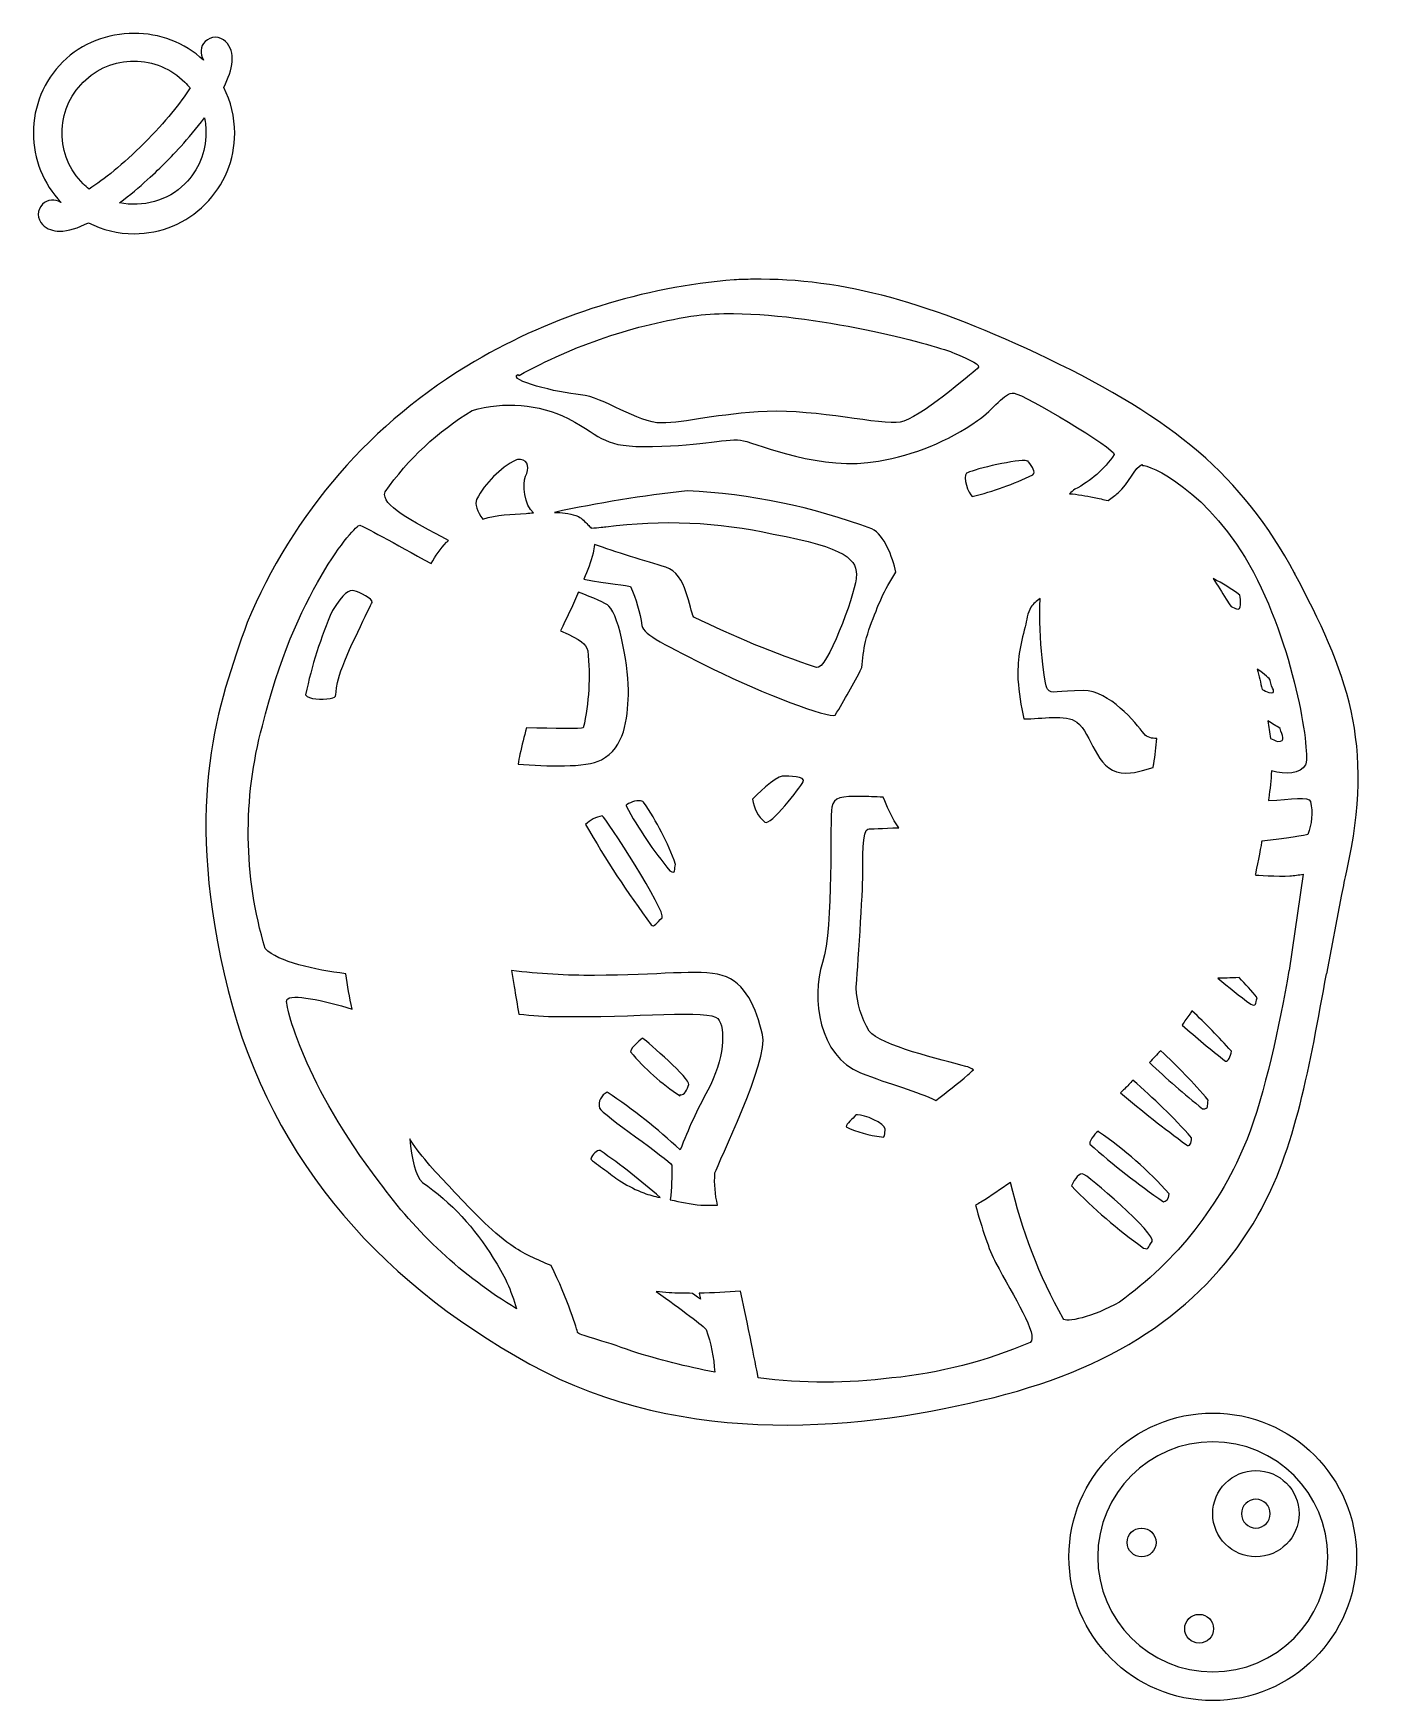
# Model space of a CAD drawing. Extents: x 58 to 418, y 24 to 472.
import ezdxf

# ---------------------------------------------------------------- set-up
doc = ezdxf.new("R2010")
doc.units = 0
doc.layers.add('Ebene_1', color=7, linetype='CONTINUOUS')

msp = doc.modelspace()

# ---------------------------------------------------------------- linework, layer by layer
at = {"layer": 'Ebene_1', "color": 7}
for points in [[(84.652366, 471.951136)], [(84.654317, 464.484342)], [(103.542983, 449.240207)], [(250.80078, 405.89062)], [(245.69141, 396.66992)], [(321.03125, 375.29297)], [(188.45898, 357.46289)], [(323.97852, 357.16992)], [(233.23047, 349.0625)], [(374.45508, 325.47852)], [(143.75391, 322.21484)], [(203.99414, 321.84961)], [(327.99219, 320.14844)], [(386.34766, 301.19531)], [(389.20117, 287.25781)], [(258.71484, 272.42188)], [(220.3125, 265.83594)], [(280.41797, 266.9668)], [(210.41211, 261.75781)], [(186.00586, 220.2207)], [(381.49219, 218.29883)], [(368.79102, 209.41797)], [(221.26172, 202.04492)], [(360.39453, 198.67578)], [(352.92773, 190.76367)], [(278.93359, 181.49609)], [(209.85352, 171.84766)], [(339.32422, 165.64648)], [(374.38382, 93.631406)], [(385.972519, 78.178841)], [(355.294523, 62.727134)], [(385.972519, 62.727243)], [(370.747093, 39.548762)], [(374.38382, 24.095348)]]:
    msp.add_lwpolyline(points, close=True, dxfattribs=at)
for points in [[(187.7168, 380.31445), (188.08789, 380.06641)], [(355.32227, 356.13281), (355.50781, 355.88477)], [(396.24609, 327.05078), (396.43359, 326.80273)], [(278.61914, 325.6875), (278.61914, 325.43945)], [(398.62305, 246.11523), (394.94727, 220.23828)], [(404.92383, 219.3457), (405.05859, 219.35938), (409.05859, 240.66992)], [(231.30859, 186.54297), (231.30859, 186.91406)], [(343.72656, 176.86914), (343.72656, 177.05469), (343.72656, 177.05469)], [(355.219159, 70.452936), (355.294523, 70.452936)], [(370.671729, 47.274564), (370.747093, 47.274564)]]:
    msp.add_lwpolyline(points, dxfattribs=at)
for points in [[(84.652366, 471.951136), (77.646879, 471.951136), (70.643036, 469.396883), (65.535182, 464.28903)], [(103.292982, 464.718717), (98.229438, 469.525542), (91.448281, 471.951136), (84.652366, 471.951136)], [(106.504896, 470.89151), (105.480332, 470.89151), (104.497758, 470.484378), (103.773453, 469.759731)], [(109.23634, 469.759731), (108.512034, 470.484378), (107.52946, 470.89151), (106.504896, 470.89151)], [(103.773453, 469.759731), (102.453215, 468.445583), (102.26244, 466.375026), (103.320325, 464.841764)], [(108.746105, 457.435517), (111.196935, 462.316812), (112.084702, 466.911725), (109.23634, 469.759731)], [(65.535182, 464.28903), (60.42685, 459.188423), (57.611359, 452.398091), (57.611359, 445.169896)], [(70.998074, 458.826141), (74.641639, 462.477438), (79.493805, 464.484342), (84.654317, 464.484342)], [(84.654317, 464.484342), (89.779289, 464.497316), (94.696559, 462.45994), (98.310561, 458.826141)], [(103.320325, 464.841764), (103.318523, 464.810467), (103.296223, 464.75201), (103.292982, 464.718717)], [(65.339873, 445.169896), (65.339873, 450.331374), (67.346778, 455.181608), (70.998074, 458.826141)], [(99.712906, 457.271454), (97.147807, 453.313776), (93.150397, 448.203084), (87.386739, 442.439426)], [(98.310561, 458.826141), (98.805942, 458.333807), (99.274086, 457.814807), (99.712906, 457.271454)], [(111.693373, 445.169896), (111.693373, 449.509218), (110.661883, 453.682607), (108.746105, 457.435517)], [(92.847674, 436.976539), (94.616091, 438.744956), (99.349964, 443.631804), (103.542983, 449.240207)], [(103.542983, 449.240207), (103.829535, 447.902483), (103.972272, 446.537962), (103.968762, 445.169896)], [(57.611359, 445.169896), (57.611359, 438.16555), (60.279812, 431.579359), (65.101591, 426.527323)], [(70.998074, 431.513652), (67.364184, 435.127593), (65.326791, 440.044903), (65.339873, 445.169896)], [(103.968762, 445.169896), (103.968762, 440.017114), (101.954131, 435.164948), (98.310561, 431.513652)], [(103.771501, 426.050761), (108.879833, 431.159098), (111.693373, 437.949429), (111.693373, 445.169896)], [(87.386739, 442.439426), (81.629743, 436.68643), (76.526822, 432.689286), (72.574244, 430.123028)], [(80.759789, 426.415997), (86.294943, 430.57529), (91.097393, 435.226258), (92.847674, 436.976539)], [(72.574244, 430.123028), (72.026848, 430.554908), (71.498009, 431.013181), (70.998074, 431.513652)], [(98.310561, 431.513652), (93.709628, 426.908454), (86.954028, 425.213657), (80.759789, 426.415997)], [(60.072295, 426.050761), (59.347648, 425.326455), (58.940517, 424.343881), (58.940517, 423.319317)], [(64.992216, 426.503888), (63.457612, 427.559271), (61.388317, 427.368688), (60.072295, 426.050761)], [(65.101591, 426.527323), (65.072238, 426.524579), (65.019985, 426.505492), (64.992216, 426.503888)], [(84.654317, 418.128889), (91.874785, 418.128889), (98.66413, 420.94339), (103.771501, 426.050761)], [(58.940517, 423.319317), (58.940517, 422.294753), (59.347648, 421.312179), (60.072295, 420.587874)], [(64.689479, 418.808578), (66.993504, 418.808578), (69.650233, 419.696112), (72.39651, 421.076157)], [(72.39651, 421.076157), (76.149943, 419.160828), (80.320242, 418.128889), (84.654317, 418.128889)], [(60.072295, 420.587874), (61.317737, 419.343398), (62.89427, 418.808578), (64.689479, 418.808578)], [(245.87891, 405.73828), (221.282867, 403.746079), (197.446052, 396.266542), (176.12109, 383.84961)], [(250.80078, 405.89062), (249.16605, 405.87026), (247.52596, 405.81967), (245.87891, 405.73828)], [(330.14648, 384.53125), (298.75541, 399.58733), (275.32166, 406.19627), (250.80078, 405.89062)], [(188.08789, 380.06641), (202.892725, 388.243662), (219.042047, 393.704161), (235.77148, 396.18945)], [(235.77148, 396.18945), (238.87184, 396.55375), (242.21247, 396.69826), (245.69141, 396.66992)], [(245.69141, 396.66992), (270.04395, 396.47155), (301.22073, 387.76397), (304.91016, 386.08203)], [(304.91016, 386.08203), (309.12663, 384.1598), (312.66151, 382.98087), (311.11133, 381.80273)], [(176.12109, 383.84961), (148.679974, 367.706045), (127.240804, 343.067212), (115.04492, 313.6582)], [(311.11133, 381.80273), (309.56115, 380.62461), (295.42297, 368.28656), (290.40039, 367.48047)], [(396.43359, 326.80273), (382.23398, 353.15575), (363.6303, 368.47142), (330.14648, 384.53125)], [(204.58203, 374.85742), (198.38133, 375.41548), (184.80246, 378.76427), (187.7168, 380.31445)], [(175.50195, 370.64258), (184.065327, 373.152866), (193.255101, 372.401372), (201.29688, 368.5332)], [(226.28516, 367.29297), (219.89842, 367.29297), (210.78275, 374.29935), (204.58203, 374.85742)], [(311.17383, 367.91406), (315.63832, 370.8284), (318.30293, 375.66501), (321.03125, 375.29297)], [(321.03125, 375.29297), (323.75957, 374.92092), (348.37741, 360.34901), (347.94336, 358.79883)], [(152.0625, 348.75391), (158.257271, 357.610481), (166.242708, 365.067592), (175.50195, 370.64258)], [(201.29688, 368.5332), (211.34201, 363.07659), (210.22612, 360.78273), (223.92969, 360.96875)], [(254.74609, 370.39453), (241.53859, 369.83646), (232.67189, 367.29297), (226.28516, 367.29297)], [(290.40039, 367.48047), (285.37782, 366.67438), (267.9536, 370.95259), (254.74609, 370.39453)], [(284.63477, 357.0625), (294.182188, 358.646443), (303.251827, 362.354929), (311.17383, 367.91406)], [(223.92969, 360.96875), (237.63324, 361.15477), (244.32891, 363.44964), (248.35938, 362.51953)], [(248.35938, 362.51953), (252.38982, 361.58943), (269.50503, 354.14816), (284.63477, 357.0625)], [(347.94336, 358.79883), (345.259494, 354.845357), (341.609407, 351.643717), (337.33984, 349.49805)], [(187.34375, 357.43359), (182.810615, 355.014511), (179.098769, 351.302665), (176.67969, 346.76953)], [(188.45898, 357.46289), (188.13393, 357.49547), (187.7623, 357.48785), (187.34375, 357.43359)], [(189.82422, 352.9707), (190.80083, 355.03245), (190.73435, 357.23485), (188.45898, 357.46289)], [(323.97852, 357.16992), (320.48747, 357.38356), (309.12591, 354.53498), (308.25781, 353.77539)], [(324.93945, 356.87695), (324.81544, 357.04747), (324.47724, 357.1394), (323.97852, 357.16992)], [(326.05469, 353.4043), (326.92279, 354.14838), (325.86956, 355.51279), (324.93945, 356.87695)], [(348.93555, 348.50586), (351.84987, 351.04815), (353.58607, 355.51274), (355.32227, 356.13281)], [(355.50781, 355.88477), (356.80996, 356.31882), (373.73868, 349.2503), (385.33398, 327.17578)], [(191.93945, 343.15039), (189.54342, 345.07433), (188.89246, 351.00368), (189.82422, 352.9707)], [(308.25781, 353.77539), (307.26569, 352.90729), (308.63045, 348.19624), (309.80859, 347.57617)], [(309.80859, 347.57617), (315.435751, 348.868313), (320.889375, 350.824748), (326.05469, 353.4043)], [(337.33984, 349.49805), (336.842629, 349.10454), (336.353595, 348.700808), (335.87305, 348.28711)], [(169.13281, 335.73633), (159.13129, 341.00679), (150.93929, 345.20693), (152.0625, 348.75391)], [(176.67969, 346.76953), (176.11014, 345.49373), (176.81379, 343.57549), (178.3125, 341.41797)], [(233.23047, 349.0625), (221.243513, 347.759205), (209.333243, 345.82751), (197.54883, 343.27539)], [(282.83594, 338.83203), (266.932236, 344.797007), (250.196501, 348.24853), (233.23047, 349.0625)], [(335.87305, 348.28711), (338.09947, 348.14438), (340.30565, 347.7273), (342.49219, 347.28125)], [(342.49219, 347.28125), (343.75121, 347.02442), (345.01141, 346.75622), (346.25977, 346.44336)], [(346.25977, 346.44336), (347.31967, 347.20889), (348.24102, 347.89999), (348.93555, 348.50586)], [(178.3125, 341.41797), (178.32696, 341.42327), (178.34101, 341.43027), (178.35547, 341.43555)], [(178.35547, 341.43555), (182.0229, 342.77314), (186.07065, 342.68212), (189.96094, 343.00586)], [(189.96094, 343.00586), (190.6185, 343.06057), (191.2798, 343.0994), (191.93945, 343.15039)], [(197.54883, 343.27539), (197.78221, 343.26295), (198.01693, 343.28661), (198.25, 343.26758)], [(198.25, 343.26758), (200.20034, 343.10831), (202.25042, 342.98947), (204.00977, 342.13281)], [(204.00977, 342.13281), (205.01078, 341.64539), (205.76638, 340.7528), (206.53906, 339.95117)], [(211.3418, 339.39062), (226.323678, 341.389089), (241.540226, 340.738568), (256.29688, 337.46875)], [(119.13672, 285.93945), (127.63169, 321.22149), (143.94053, 340.01024), (145.30469, 339.82422)], [(145.30469, 339.82422), (145.99301, 339.73036), (154.51646, 334.99274), (164.46094, 329.52734)], [(206.53906, 339.95117), (206.83536, 339.64377), (207.16438, 339.34479), (207.46484, 339.02734)], [(207.46484, 339.02734), (209.28348, 339.20897), (211.3418, 339.39063), (211.3418, 339.39062)], [(256.29688, 337.46875), (276.07713, 333.81033), (279.1772, 330.52406), (278.61914, 325.6875)], [(289.30469, 327.23242), (288.28997, 331.39366), (286.21851, 337.1633), (282.83594, 338.83203)], [(164.46094, 329.52734), (165.63963, 331.58493), (166.92821, 333.55777), (168.58203, 335.24023)], [(168.58203, 335.24023), (168.75457, 335.41576), (168.95438, 335.56596), (169.13281, 335.73633)], [(207.93555, 332.35938), (207.41243, 329.93957), (206.48347, 327.63735), (205.49805, 325.35352)], [(208.36719, 334.61328), (208.24883, 333.8543), (208.0936, 333.09048), (207.93555, 332.35938)], [(227.46289, 328.53906), (222.47862, 330.03971), (213.51249, 332.83053), (208.36719, 334.61328)], [(235.02734, 315.14453), (233.6632, 317.12876), (233.22954, 326.80286), (227.46289, 328.53906)], [(287.08203, 323.63477), (287.76883, 324.86449), (288.5146, 326.06378), (289.30469, 327.23242)], [(385.33398, 327.17578), (396.92931, 305.10126), (400.6493, 277.94123), (399.28516, 275.46094)], [(410.38477, 247), (418.13565, 281.28991), (410.38371, 300.69778), (396.24609, 327.05078)], [(143.75391, 322.21484), (142.38975, 322.58689), (141.02614, 321.59388), (137.92578, 316.94336)], [(205.49805, 325.35352), (211.74233, 324.15223), (217.3328, 323.63502), (217.97656, 323.33008)], [(217.97656, 323.33008), (219.501047, 320.001753), (220.544689, 316.473624), (221.07617, 312.85156)], [(278.61914, 325.43945), (277.99907, 320.60291), (270.68144, 300.63483), (267.95312, 301.62695)], [(283.93945, 316.74023), (284.875, 319.08622), (285.85052, 321.4297), (287.08203, 323.63477)], [(374.45508, 325.47852), (375.6761, 323.66688), (376.84912, 321.82237), (378.00586, 319.96875)], [(381.67578, 321.03711), (379.415628, 322.743881), (376.99777, 324.231091), (374.45508, 325.47852)], [(139.84766, 299.51953), (141.58384, 305.34821), (148.21779, 318.12117), (148.58984, 319.11328)], [(148.58984, 319.11328), (148.96188, 320.1054), (145.11804, 321.8428), (143.75391, 322.21484)], [(203.74805, 321.27734), (202.37709, 317.96309), (200.77085, 314.74811), (199.23633, 311.50391)], [(203.99414, 321.84961), (203.91342, 321.6588), (203.82713, 321.46852), (203.74805, 321.27734)], [(212.20898, 318.12109), (211.35731, 318.91841), (208.08268, 320.28242), (203.99414, 321.84961)], [(217.41797, 294.31055), (217.60399, 300.9453), (215.12332, 315.39279), (212.20898, 318.12109)], [(327.99219, 320.14844), (327.06447, 319.46417), (326.17621, 318.74103), (325.5625, 317.78711)], [(329.96094, 295.79883), (329.24546, 296.74025), (327.57733, 309.17255), (327.99219, 320.14844)], [(378.00586, 319.96875), (378.42694, 319.29399), (378.87406, 318.6322), (379.31445, 317.9668)], [(380.74414, 317.37695), (382.29432, 316.63287), (381.8618, 319.85897), (381.67578, 321.03711)], [(115.04492, 313.6582), (107.10802, 291.39768), (98.178531, 266.78063), (108.84375, 219.2832)], [(137.92578, 316.94336), (134.775354, 309.659302), (132.365442, 302.076882), (130.73242, 294.31055)], [(267.95312, 301.62695), (256.680947, 305.372655), (245.67973, 309.889172), (235.02734, 315.14453)], [(281.14844, 308.625), (281.7905, 311.4126), (282.87983, 314.08315), (283.93945, 316.74023)], [(325.5625, 317.78711), (324.5769, 316.25516), (324.44945, 314.31602), (323.99219, 312.55273)], [(379.31445, 317.9668), (379.60676, 317.84219), (380.61417, 317.43934), (380.74414, 317.37695)], [(199.23633, 311.50391), (205.14641, 308.68642), (205.79928, 308.1587), (206.50391, 306.0918)], [(221.07617, 312.85156), (221.63423, 310.30928), (227.27685, 307.64209), (240.23633, 301.19336)], [(323.99219, 312.55273), (323.37916, 310.18877), (322.74577, 307.81707), (322.42188, 305.39648)], [(206.50391, 306.0918), (207.261686, 299.171236), (206.86368, 292.172839), (205.32617, 285.38281)], [(280.11719, 301.57031), (280.32617, 303.94378), (280.61495, 306.3088), (281.14844, 308.625)], [(322.42188, 305.39648), (322.11287, 303.08734), (321.94059, 300.74202), (322.07227, 298.41602)], [(240.23633, 301.19336), (253.19582, 294.74464), (271.24036, 287.86286), (272.97656, 288.79297)], [(272.97656, 288.79297), (275.526635, 292.954907), (277.908759, 297.217446), (280.11719, 301.57031)], [(386.34766, 301.19531), (386.79997, 299.36995), (387.23322, 297.53987), (387.63086, 295.70117)], [(389.79883, 298.15625), (389.74259, 298.63425), (388.33342, 299.78362), (386.34766, 301.19531)], [(137.36719, 293.31836), (139.72347, 293.6904), (138.11146, 293.69087), (139.84766, 299.51953)], [(322.07227, 298.41602), (322.27364, 294.85906), (322.85723, 291.32596), (323.63477, 287.8418)], [(339.63477, 295.42773), (332.62796, 295.42773), (331.13907, 294.24865), (329.96094, 295.79883)], [(387.63086, 295.70117), (388.227696, 295.420665), (388.826011, 295.143318), (389.42578, 294.86914)], [(389.42578, 294.86914), (391.96807, 294.4971), (390.04686, 296.04801), (389.79883, 298.15625)], [(130.73242, 294.31055), (131.53852, 292.94639), (135.01092, 292.94632), (137.36719, 293.31836)], [(210.22461, 276.82422), (216.42531, 280.1106), (217.23194, 287.67578), (217.41797, 294.31055)], [(355.94141, 283.83203), (353.64715, 286.74637), (346.64156, 295.42773), (339.63477, 295.42773)], [(323.63477, 287.8418), (328.45621, 287.71141), (334.88557, 289.21411), (337.89844, 286.93164)], [(337.89844, 286.93164), (341.99089, 283.83128), (342.9214, 274.1596), (349.74219, 273.35352)], [(389.20117, 287.25781), (389.44626, 285.69853), (389.68993, 284.13644), (389.88086, 282.56836)], [(392.52734, 285.19531), (391.427192, 285.896543), (390.318383, 286.584096), (389.20117, 287.25781)], [(119.88086, 226.10352), (114.082214, 245.592901), (113.824545, 266.311891), (119.13672, 285.93945)], [(190.05469, 285.41211), (189.4257, 283.06714), (188.83555, 280.71245), (188.30273, 278.3457)], [(205.32617, 285.38281), (204.71721, 285.07833), (197.54863, 285.26367), (190.05469, 285.41211)], [(359.36523, 282.55859), (357.98763, 282.51003), (356.76164, 282.79011), (355.94141, 283.83203)], [(358.54688, 275.72852), (358.92374, 277.98839), (359.1856, 280.27057), (359.36523, 282.55859)], [(389.88086, 282.56836), (390.513804, 282.283838), (391.147923, 282.001936), (391.7832, 281.72266)], [(391.7832, 281.72266), (394.26349, 281.72266), (392.89938, 283.45911), (392.52734, 285.19531)], [(188.30273, 278.3457), (188.10029, 277.44644), (187.98844, 276.52911), (187.80859, 275.625)], [(187.80859, 275.625), (195.45479, 275.15945), (205.93878, 274.55273), (210.22461, 276.82422)], [(349.74219, 273.35352), (353.36399, 272.92549), (355.86631, 274.1341), (358.3457, 274.74414)], [(358.3457, 274.74414), (358.40479, 275.07373), (358.49184, 275.39848), (358.54688, 275.72852)], [(390.16406, 273.83594), (390.01338, 271.37749), (389.74373, 268.92247), (389.4375, 266.47852)], [(399.28516, 275.46094), (397.96338, 273.05771), (393.96484, 272.78103), (390.16406, 273.83594)], [(258.71484, 272.42188), (256.97866, 272.42188), (251.27339, 266.90474), (250.77734, 266.22266)], [(254.06445, 260.02148), (255.61463, 259.02938), (263.55133, 269.32287), (264.35742, 270.87305)], [(264.35742, 270.87305), (265.16352, 272.42323), (260.57505, 272.42187), (258.71484, 272.42188)], [(220.3125, 265.83594), (218.8098, 265.85338), (216.70582, 264.84237), (216.79883, 264.42383)], [(216.79883, 264.42383), (220.155769, 258.250119), (224.101172, 252.415083), (228.58008, 247)], [(221.50977, 265.41602), (221.24624, 265.71055), (220.8134, 265.83012), (220.3125, 265.83594)], [(230.12891, 248.73633), (227.971647, 254.637847), (225.075552, 260.242347), (221.50977, 265.41602)], [(250.77734, 266.22266), (251.112721, 263.834338), (252.276097, 261.639613), (254.06445, 260.02148)], [(280.41797, 266.9668), (274.40327, 266.9668), (272.66693, 266.96512), (272.04688, 264.05078)], [(285.88867, 266.75391), (283.8052, 266.84591), (281.39723, 266.9668), (280.41797, 266.9668)], [(289.34961, 259.58398), (287.97984, 261.85721), (286.895, 264.29248), (285.88867, 266.75391)], [(389.3418, 265.84375), (395.50286, 266.28846), (400.24982, 267.01889), (400.64844, 265.60156)], [(389.4375, 266.47852), (389.41089, 266.26613), (389.36971, 266.05595), (389.3418, 265.84375)], [(400.64844, 265.60156), (401.284027, 262.637516), (401.025727, 259.551523), (399.90625, 256.73438)], [(210.41211, 261.75781), (208.711198, 261.466233), (207.147347, 260.640525), (205.94727, 259.40039)], [(226.4707, 234.41211), (227.83485, 235.77627), (211.1562, 261.50978), (210.41211, 261.75781)], [(272.04688, 264.05078), (271.4268, 261.13645), (272.66675, 231.9319), (269.56641, 222.38281)], [(205.94727, 259.40039), (211.29188, 250.097445), (217.171542, 241.112305), (223.55664, 232.49023)], [(280.35547, 244.83008), (280.35547, 250.03867), (280.35459, 258.22266), (281.71875, 258.22266)], [(281.71875, 258.22266), (282.35797, 258.22266), (285.67126, 258.41632), (290.04102, 258.55664)], [(290.04102, 258.55664), (289.82147, 258.90608), (289.56235, 259.23092), (289.34961, 259.58398)], [(399.90625, 256.73438), (399.52715, 256.49744), (394.02948, 255.7556), (387.54492, 254.94727)], [(387.34375, 253.82617), (386.8617, 251.17118), (385.77344, 245.88477), (385.77344, 245.88477)], [(387.54492, 254.94727), (387.47679, 254.57388), (387.41154, 254.19955), (387.34375, 253.82617)], [(228.58008, 247), (230.37829, 245.82186), (229.57085, 247.6202), (230.12891, 248.73633)], [(409.05859, 240.66992), (409.49934, 242.78092), (409.90696, 244.88617), (410.38477, 247)], [(278.61914, 215.5625), (278.61914, 215.5625), (280.35547, 239.62148), (280.35547, 244.83008)], [(385.77344, 245.88477), (385.77344, 245.88477), (392.00099, 245.44999), (395.10938, 245.62305)], [(395.10938, 245.62305), (396.29019, 245.68879), (397.45647, 245.91068), (398.62305, 246.11523)], [(223.55664, 232.49023), (224.36273, 231.68416), (225.10654, 233.04796), (226.4707, 234.41211)], [(141.51562, 219.34961), (133.19779, 220.38458), (123.38982, 222.48929), (119.88086, 226.10352)], [(186.00586, 220.2207), (186.25477, 218.79965), (186.49648, 217.37561), (186.73242, 215.95508)], [(208.30273, 218.91016), (200.849942, 218.865234), (193.402067, 219.302997), (186.00586, 220.2207)], [(242.59375, 218.91016), (236.20703, 220.64634), (225.54071, 218.91016), (208.30273, 218.91016)], [(269.56641, 222.38281), (266.46605, 212.83372), (268.5736, 197.20866), (279.79688, 192.74414)], [(394.85156, 220.20703), (392.26742, 205.4529), (388.40508, 187.13274), (383.59766, 174.94727)], [(394.94727, 220.23828), (394.91472, 220.22973), (394.88413, 220.21553), (394.85156, 220.20703)], [(108.84375, 219.2832), (119.50897, 171.78579), (149.14913, 137.55686), (191.00391, 114.49023)], [(143.20898, 209.86914), (142.50685, 212.999), (141.98425, 216.16848), (141.51562, 219.34961)], [(186.73242, 215.95508), (187.14463, 213.47333), (187.56266, 210.98891), (188.03906, 208.51758)], [(253.44336, 203.03711), (251.70715, 210.04391), (248.98047, 217.17395), (242.59375, 218.91016)], [(282.0918, 203.9668), (279.994363, 207.485922), (278.801282, 211.469789), (278.61914, 215.5625)], [(381.49219, 218.29883), (379.04757, 218.20085), (377.16125, 218.14874), (375.7832, 218.14648)], [(375.7832, 218.14648), (378.623139, 215.699664), (381.561097, 213.368978), (384.58984, 211.16016)], [(386.32617, 212.89648), (384.795606, 214.76793), (383.18269, 216.570489), (381.49219, 218.29883)], [(386.51172, 154.42188), (396.54104, 171.9506), (400.50825, 194.92933), (404.92383, 219.3457)], [(150.51172, 163.47656), (130.73146, 189.08549), (124.96492, 211.15976), (125.70898, 212.33789)], [(125.70898, 212.33789), (126.63815, 214.14731), (135.86687, 212.1374), (143.20898, 209.86914)], [(384.58984, 211.16016), (386.14002, 210.60209), (385.7681, 211.1603), (386.32617, 212.89648)], [(188.03906, 208.51758), (191.551224, 208.065585), (195.089805, 207.850256), (198.63086, 207.87305)], [(198.63086, 207.87305), (219.15521, 207.50101), (239.30631, 209.79474), (241.47656, 207.31445)], [(241.47656, 207.31445), (243.64681, 204.83418), (243.21255, 196.27673), (238.74805, 188.0918)], [(368.23438, 208.53711), (367.55199, 207.53673), (366.84114, 206.55471), (366.12891, 205.57422)], [(368.79102, 209.41797), (368.61818, 209.15548), (368.39094, 208.76665), (368.23438, 208.53711)], [(379.38086, 198.57227), (376.008161, 202.33777), (372.474944, 205.956353), (368.79102, 209.41797)], [(221.26172, 202.04492), (221.26172, 202.04492), (218.16258, 199.68887), (217.97656, 198.38672)], [(233.66406, 189.64258), (234.09811, 191.00674), (222.8119, 200.86678), (221.26172, 202.04492)], [(240.66992, 165.83203), (241.47602, 168.37432), (255.17956, 196.03032), (253.44336, 203.03711)], [(308.07227, 194.47852), (301.4995, 196.2147), (285.19214, 200.06035), (282.0918, 203.9668)], [(366.12891, 205.57422), (369.933032, 202.216681), (373.83511, 198.971788), (377.83008, 195.84375)], [(217.97656, 198.38672), (221.832858, 193.823063), (226.322372, 189.834722), (231.30859, 186.54297)], [(360.39453, 198.67578), (359.38165, 197.62923), (358.38669, 196.56661), (357.38281, 195.51172)], [(373.17969, 185.36523), (369.205381, 190.069465), (364.934987, 194.515345), (360.39453, 198.67578)], [(377.83008, 195.84375), (378.57417, 195.84375), (379.19484, 197.02209), (379.38086, 198.57227)], [(279.79688, 192.74414), (287.50044, 189.67974), (295.32949, 187.6309), (300.0332, 185.32812)], [(310.12891, 193.56445), (309.50369, 193.96797), (308.82696, 194.27916), (308.07227, 194.47852)], [(308.63477, 192.21875), (309.14136, 192.65696), (309.62757, 193.11967), (310.12891, 193.56445)], [(357.38281, 195.51172), (361.968978, 191.181334), (366.721924, 187.031057), (371.63086, 183.07031)], [(231.30859, 186.91406), (232.48672, 186.54202), (233.23001, 188.27842), (233.66406, 189.64258)], [(300.0332, 185.32812), (302.95439, 187.55901), (305.85619, 189.8152), (308.63477, 192.21875)], [(350.69336, 188.38086), (350.34773, 188.03414), (349.97551, 187.71477), (349.625, 187.37305)], [(352.92773, 190.76367), (352.18441, 189.96802), (351.46208, 189.152), (350.69336, 188.38086)], [(368.71484, 175.31836), (363.772339, 180.783896), (358.500123, 185.941966), (352.92773, 190.76367)], [(211.77539, 187.53516), (210.111711, 186.82575), (209.216091, 185.007116), (209.66797, 183.25586)], [(231.36914, 172.0332), (225.246143, 177.696571), (218.695467, 182.87926), (211.77539, 187.53516)], [(238.74805, 188.0918), (235.933965, 182.909019), (233.468853, 177.544235), (231.36914, 172.0332)], [(349.625, 187.37305), (355.338146, 182.471199), (361.252078, 177.808338), (367.35156, 173.39648)], [(371.63086, 183.07031), (373.55309, 183.07031), (372.74564, 183.81507), (373.17969, 185.36523)], [(209.66797, 183.25586), (210.47406, 181.51966), (228.27007, 169.48963), (229.07617, 167.93945)], [(278.43359, 181.33398), (277.87552, 180.4659), (275.89063, 178.97845), (275.89062, 178.23438)], [(278.93359, 181.49609), (278.67842, 181.49282), (278.50335, 181.4425), (278.43359, 181.33398)], [(286.37109, 177.61328), (286.37109, 179.18671), (280.71981, 181.51899), (278.93359, 181.49609)], [(159.41992, 173.80859), (159.15461, 174.18376), (158.94649, 174.5967), (158.69727, 174.98242)], [(158.69727, 174.98242), (159.2232, 169.63424), (160.20811, 164.96922), (162.10742, 163.28906)], [(275.89062, 178.23438), (278.887339, 176.823903), (282.090708, 175.902719), (285.37891, 175.50586)], [(285.37891, 175.50586), (286.37103, 175.31984), (286.18507, 175.69106), (286.37109, 177.61328)], [(343.72656, 177.05469), (343.29251, 177.05469), (341.18507, 174.76211), (341.37109, 173.58398)], [(362.70117, 160.18945), (357.112931, 166.535213), (350.736375, 172.140544), (343.72656, 176.86914)], [(383.59766, 174.94727), (376.601599, 157.368554), (364.698307, 142.172314), (349.30664, 131.16992)], [(367.35156, 173.39648), (368.09564, 172.77641), (368.71484, 173.76818), (368.71484, 175.31836)], [(170.76367, 160.71875), (166.76678, 164.88538), (162.75359, 169.09451), (159.41992, 173.80859)], [(209.85352, 171.84766), (208.79314, 172.01961), (207.90584, 170.89329), (207.31641, 169.55469)], [(225.92578, 159.25391), (220.842431, 163.790305), (215.474045, 167.996814), (209.85352, 171.84766)], [(341.37109, 173.58398), (347.646551, 168.023729), (354.251642, 162.847014), (361.15039, 158.08203)], [(207.31641, 169.55469), (208.6826, 168.40045), (210.16639, 167.37482), (211.60156, 166.30273)], [(211.60156, 166.30273), (212.92063, 165.31739), (214.20555, 164.27448), (215.61523, 163.42383)], [(229.07617, 167.93945), (229.177564, 164.836459), (229.039787, 161.730268), (228.66406, 158.64844)], [(241.375, 157.22266), (240.710848, 160.041057), (240.473178, 162.943129), (240.66992, 165.83203)], [(187.34375, 129.37109), (172.885621, 138.130866), (160.35544, 149.733476), (150.51172, 163.47656)], [(162.10742, 163.28906), (169.819636, 157.931921), (176.308073, 151.000139), (181.14453, 142.95117)], [(215.61523, 163.42383), (217.50855, 162.28135), (219.47878, 161.23473), (221.54883, 160.45703)], [(320.0957, 163.27734), (317.45691, 161.49463), (314.84275, 159.67241), (312.125, 158.01367)], [(334.24023, 126.70508), (327.774482, 138.144309), (323.00961, 150.464418), (320.0957, 163.27734)], [(339.32422, 165.64648), (338.14609, 165.64648), (336.78221, 163.28947), (336.41016, 162.35938)], [(336.41016, 162.35938), (342.349324, 156.210723), (348.846616, 150.626855), (355.81836, 145.67969)], [(358.11328, 147.41602), (359.47744, 149.1522), (340.50236, 165.64648), (339.32422, 165.64648)], [(185.85938, 146.49609), (180.20365, 150.47211), (175.54957, 155.72964), (170.76367, 160.71875)], [(221.54883, 160.45703), (222.96591, 159.92465), (224.44372, 159.57951), (225.92578, 159.25391)], [(228.66406, 158.64844), (231.38984, 158.03779), (234.12327, 157.40082), (236.90625, 157.22852)], [(236.90625, 157.22852), (238.39154, 157.13656), (239.88417, 157.15811), (241.375, 157.22266)], [(312.125, 158.01367), (311.64711, 157.722), (311.15593, 157.45211), (310.67578, 157.16406)], [(310.67578, 157.16406), (312.40681, 150.97131), (314.28148, 145.14837), (316.07227, 141.77344)], [(361.15039, 158.08203), (361.70845, 158.08203), (362.70117, 158.82529), (362.70117, 160.18945)], [(315.63672, 105.56055), (349.7406, 114.11752), (372.74614, 130.36313), (386.51172, 154.42188)], [(196.68164, 140.97656), (192.9232, 142.4939), (189.17234, 144.16707), (185.85938, 146.49609)], [(355.81836, 145.67969), (357.36854, 145.12162), (356.74913, 145.67982), (358.11328, 147.41602)], [(181.14453, 142.95117), (183.952313, 138.80103), (186.047521, 134.211245), (187.34375, 129.37109)], [(203.77734, 122.98438), (203.77734, 123.32704), (201.09327, 132.02348), (196.68164, 140.97656)], [(316.07227, 141.77344), (320.90882, 132.65841), (327.6673, 122.24059), (325.37305, 120.31836)], [(228.35547, 133.66797), (227.20328, 133.73772), (226.05922, 133.91752), (224.91016, 134.03711)], [(224.91016, 134.03711), (231.49783, 129.24871), (237.88146, 124.51266), (238.31445, 123.79102)], [(234.62305, 133.50391), (232.5319, 133.50399), (230.44149, 133.54168), (228.35547, 133.66797)], [(236.76367, 131.91406), (236.68967, 131.91406), (235.40258, 132.91885), (234.62305, 133.50391)], [(247.54297, 134.08984), (243.84235, 133.80094), (240.13233, 133.57932), (236.41992, 133.52539)], [(236.41992, 133.52539), (236.546266, 132.990857), (236.660877, 132.453618), (236.76367, 131.91406)], [(252.32812, 110.76953), (252.32812, 110.76953), (249.94218, 122.95331), (247.54297, 134.08984)], [(349.30664, 131.16992), (342.17583, 127.07747), (334.7983, 125.52695), (334.24023, 126.70508)], [(218.34766, 117.96289), (210.59676, 120.87723), (203.77734, 122.42632), (203.77734, 122.98438)], [(238.31445, 123.79102), (239.634041, 120.099637), (240.407184, 116.235249), (240.60938, 112.32031)], [(240.60938, 112.32031), (233.087786, 113.777389), (225.655198, 115.661294), (218.34766, 117.96289)], [(325.37305, 120.31836), (313.53257, 115.251745), (300.984965, 112.031353), (288.16797, 110.76953)], [(191.00391, 114.49023), (232.85867, 91.42361), (281.53283, 97.00358), (315.63672, 105.56055)], [(288.16797, 110.76953), (276.266325, 109.303566), (264.229765, 109.303566), (252.32812, 110.76953)], [(335.752892, 62.726277), (335.752892, 84.025366), (353.084731, 101.356239), (374.38382, 101.356239)], [(374.38382, 101.356239), (395.682909, 101.356239), (413.013782, 84.025366), (413.013782, 62.726277)], [(374.38382, 93.631406), (357.338945, 93.631406), (343.479657, 79.771152), (343.479657, 62.727243)], [(405.287983, 62.727243), (405.287983, 79.771152), (391.420966, 93.631406), (374.38382, 93.631406)], [(374.38382, 74.315941), (374.38382, 80.706441), (379.582019, 85.90464), (385.972519, 85.90464)], [(385.972519, 85.90464), (392.363019, 85.90464), (397.561218, 80.706441), (397.561218, 74.315941)], [(385.972519, 78.178841), (383.839542, 78.177875), (382.110687, 76.448918), (382.109619, 74.315941)], [(389.835419, 74.315941), (389.835419, 76.443531), (388.100109, 78.178841), (385.972519, 78.178841)], [(385.972519, 62.727243), (379.582019, 62.727243), (374.38382, 67.925442), (374.38382, 74.315941)], [(382.109619, 74.315941), (382.110586, 72.182965), (383.839542, 70.45411), (385.972519, 70.453042)], [(397.561218, 74.315941), (397.561218, 67.925442), (392.363985, 62.727243), (385.972519, 62.727243)], [(385.972519, 70.453042), (388.100109, 70.453042), (389.835419, 72.188351), (389.835419, 74.315941)], [(351.39394, 66.590035), (351.39394, 68.725355), (353.083838, 70.452936), (355.219159, 70.452936)], [(355.294523, 70.452936), (357.429843, 70.452936), (359.157424, 68.725355), (359.157424, 66.590035)], [(374.38382, 24.095348), (353.083765, 24.095348), (335.752892, 41.427187), (335.752892, 62.726277)], [(343.479657, 62.727243), (343.479657, 45.683334), (357.339911, 31.82308), (374.38382, 31.82308)], [(355.294523, 62.727134), (353.166932, 62.727134), (351.39394, 64.454715), (351.39394, 66.590035)], [(359.157424, 66.590035), (359.157424, 64.454715), (357.429843, 62.727134), (355.294523, 62.727134)], [(374.38382, 31.82308), (391.420966, 31.82308), (405.287983, 45.683334), (405.287983, 62.727243)], [(413.013782, 62.726277), (413.013782, 41.427187), (395.683876, 24.095348), (374.38382, 24.095348)], [(366.84651, 43.411663), (366.84651, 45.546984), (368.536408, 47.274564), (370.671729, 47.274564)], [(370.747093, 47.274564), (372.881447, 47.274564), (374.609994, 45.546984), (374.609994, 43.411663)], [(370.747093, 39.548762), (368.619502, 39.548762), (366.84651, 41.276343), (366.84651, 43.411663)], [(374.609994, 43.411663), (374.609994, 41.276343), (372.881447, 39.548762), (370.747093, 39.548762)]]:
    msp.add_open_spline(points, degree=3, dxfattribs=at)

doc.saveas('drawing.dxf')
